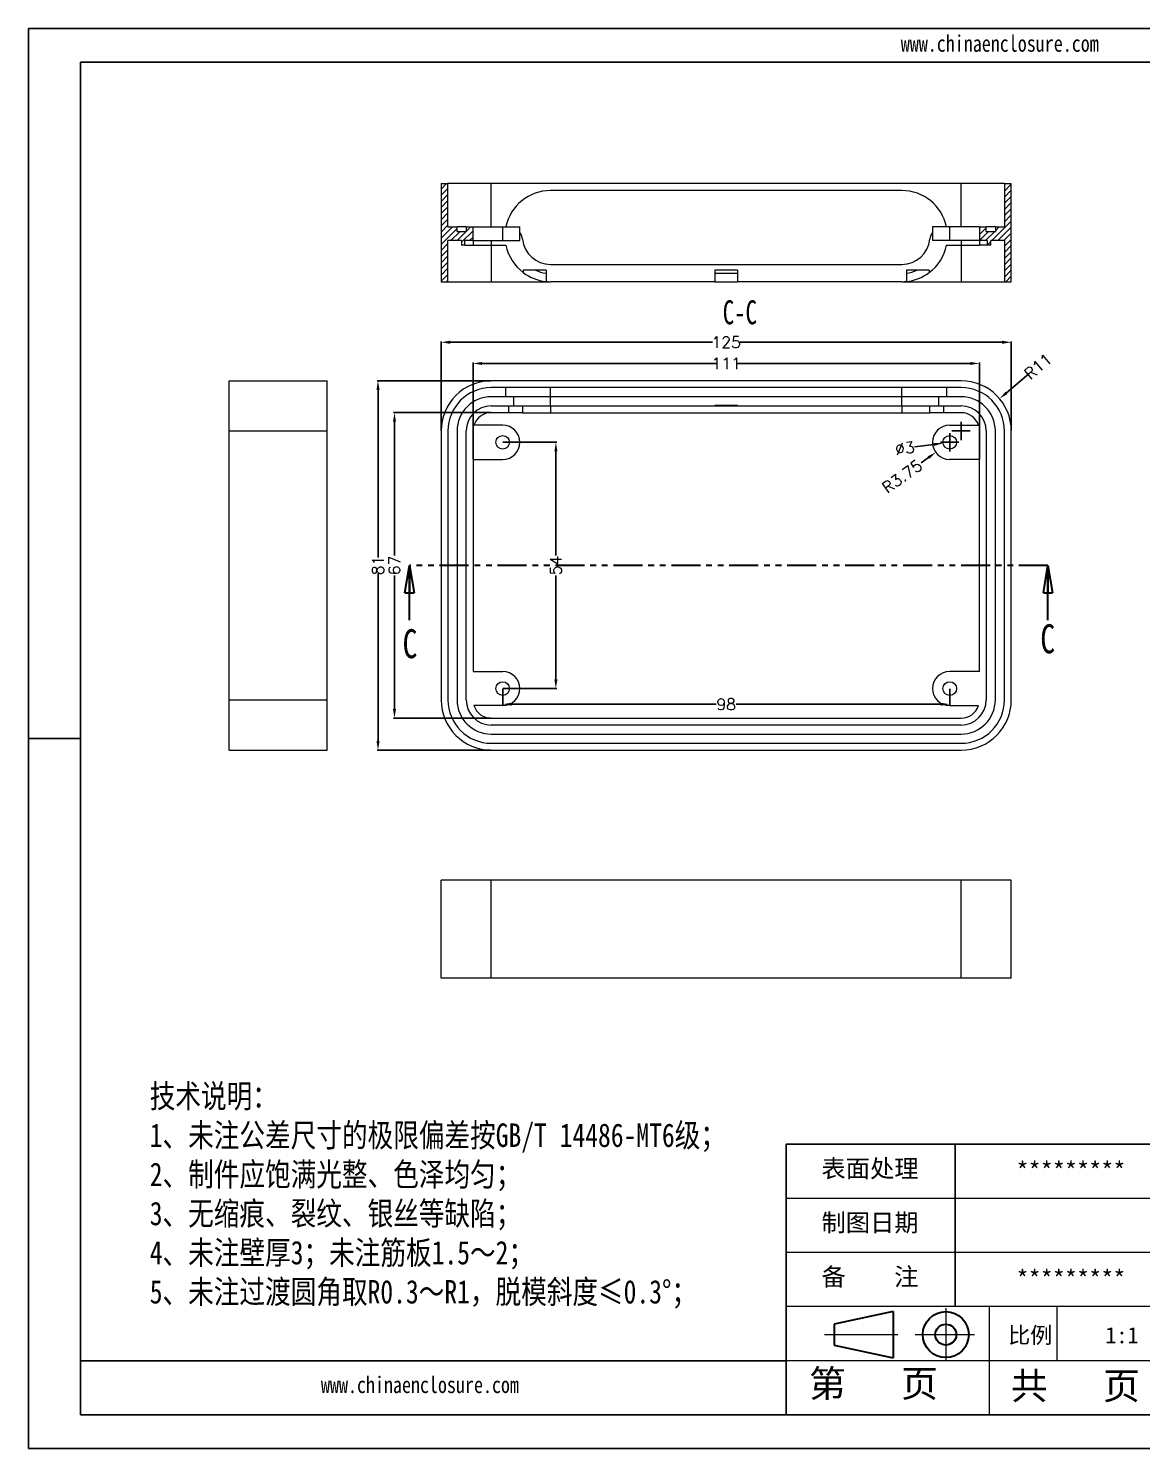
# Model space of a CAD drawing. Header units: inches. Extents: x 1135 to 2590, y 1089 to 1400.
# Drawn here: x 1134.8 to 1378.8, y 1088.5 to 1400 of the extents above; entities that cross this region are included whole.
import ezdxf

# ---------------------------------------------------------------- set-up
doc = ezdxf.new("R2010")
doc.units = ezdxf.units.IN
doc.linetypes.add('CENTER2', pattern=[28.575, 19.05, -3.175, 3.175, -3.175])
doc.linetypes.add('PHANTOM', pattern=[12.7, 6.35, -1.27, 1.27, -1.27, 1.27, -1.27])
doc.layers.add('文字', color=81, linetype='Continuous')
for name, color, linetype, lineweight in [('粗实线', 7, 'Continuous', 30), ('细实线', 3, 'Continuous', 9), ('细点划线', 2, 'CENTER2', 9)]:
    doc.layers.add(name, color=color, linetype=linetype, lineweight=lineweight)
doc.styles.add('SLDTEXTSTYLE0', font='TXT', dxfattribs={"width": 0.75})
doc.styles.add('SLDTEXTSTYLE3', font='TXT', dxfattribs={"width": 0.7})
doc.styles.get("Standard").update_dxf_attribs({"font": 'txt', "bigfont": 'gbcbig.shx'})
doc.styles.add('宋体', font='', dxfattribs={"width": 0.8, "height": 3.5})
doc.styles.get('宋体').set_extended_font_data('SimSun')
doc.dimstyles.new('2.5', dxfattribs={"dimtxt": 2.5, "dimasz": 2, "dimexe": 0.18, "dimexo": 0.0625, "dimgap": 0.09, "dimtad": 0, "dimzin": 12, "dimdsep": 46, "dimtxsty": 'Standard', "dimcen": 2, "dimclrd": 3, "dimclre": 3, "dimadec": 0, "dimazin": 0, "dimtfac": 1, "dimtofl": 0, "dimtmove": 0, "dimatfit": 3, "dimfxl": 1, "dimtolj": 1, "dimtzin": 0, "dimarcsym": 0})
pattern_1 = [(45, (-841.7872, -750.7792), (-0.6735192, 0.6735192), [])]

# ---------------------------------------------------------------- blocks, each defined once
blk = doc.blocks.new('_CLOSED')
at = {"color": 0, "linetype": 'ByBlock', "lineweight": -2}
for p, q in [((-1, 0.166667), (0, 0)), ((-1, 0.166667), (-1, -0.166667)), ((0, 0), (-1, -0.166667)), ((0, 0), (-1, 0))]:
    blk.add_line(p, q, dxfattribs=at)
blk = doc.blocks.new('*D113')
at = {"color": 3, "lineweight": -2}
for p, q in [((1236.18, 1322.71), (1211.23, 1322.71)), ((1211.41, 1320.71), (1211.41, 1283.96)), ((1211.41, 1243.71), (1211.41, 1280.45)), ((1236.18, 1241.71), (1211.23, 1241.71))]:
    blk.add_line(p, q, dxfattribs=at)
at = {"color": 3}
for points in [[(1211.08, 1320.71), (1211.75, 1320.71), (1211.41, 1322.71)], [(1211.08, 1243.71), (1211.75, 1243.71), (1211.41, 1241.71)]]:
    blk.add_solid(points, dxfattribs=at)
at = {"layer": 'Defpoints', "color": 0}
for p in [(1211.41, 1322.71), (1236.24, 1322.71), (1236.24, 1241.71)]:
    blk.add_point(p, dxfattribs=at)
at = {"color": 0, "insert": (1211.41, 1282.21), "char_height": 2.5, "attachment_point": 5, "rotation": 90}
blk.add_mtext('\\A1;81', dxfattribs=at)
blk = doc.blocks.new('*D114')
at = {"color": 3, "lineweight": -2}
for p, q in [((1225.24, 1311.77), (1225.24, 1331.33)), ((1227.24, 1331.15), (1284.74, 1331.15)), ((1348.24, 1331.15), (1290.75, 1331.15)), ((1350.24, 1311.77), (1350.24, 1331.33))]:
    blk.add_line(p, q, dxfattribs=at)
at = {"color": 3}
for points in [[(1227.24, 1331.48), (1227.24, 1330.81), (1225.24, 1331.15)], [(1348.24, 1331.48), (1348.24, 1330.81), (1350.24, 1331.15)]]:
    blk.add_solid(points, dxfattribs=at)
at = {"layer": 'Defpoints', "color": 0}
for p in [(1350.24, 1331.15), (1225.24, 1311.71), (1350.24, 1311.71)]:
    blk.add_point(p, dxfattribs=at)
at = {"color": 0, "insert": (1287.74, 1331.15), "char_height": 2.5, "attachment_point": 5}
blk.add_mtext('\\A1;125', dxfattribs=at)
blk = doc.blocks.new('*D115')
at = {"color": 3, "lineweight": -2}
for p, q in [((1232.24, 1305.52), (1232.24, 1326.69)), ((1234.24, 1326.51), (1285.57, 1326.51)), ((1341.24, 1326.51), (1289.92, 1326.51)), ((1343.24, 1305.52), (1343.24, 1326.69))]:
    blk.add_line(p, q, dxfattribs=at)
at = {"color": 3}
for points in [[(1234.24, 1326.84), (1234.24, 1326.17), (1232.24, 1326.51)], [(1341.24, 1326.84), (1341.24, 1326.17), (1343.24, 1326.51)]]:
    blk.add_solid(points, dxfattribs=at)
at = {"layer": 'Defpoints', "color": 0}
for p in [(1343.24, 1326.51), (1232.24, 1305.46), (1343.24, 1305.46)]:
    blk.add_point(p, dxfattribs=at)
at = {"color": 0, "insert": (1287.74, 1326.51), "char_height": 2.5, "attachment_point": 5}
blk.add_mtext('\\A1;111', dxfattribs=at)
blk = doc.blocks.new('*D116')
at = {"color": 3, "lineweight": -2}
for p, q in [((1236.18, 1315.71), (1214.84, 1315.71)), ((1215.02, 1313.71), (1215.02, 1284.38)), ((1215.02, 1250.71), (1215.02, 1280.03)), ((1236.18, 1248.71), (1214.84, 1248.71))]:
    blk.add_line(p, q, dxfattribs=at)
at = {"color": 3}
for points in [[(1214.69, 1313.71), (1215.36, 1313.71), (1215.02, 1315.71)], [(1214.69, 1250.71), (1215.36, 1250.71), (1215.02, 1248.71)]]:
    blk.add_solid(points, dxfattribs=at)
at = {"layer": 'Defpoints', "color": 0}
for p in [(1215.02, 1315.71), (1236.24, 1315.71), (1236.24, 1248.71)]:
    blk.add_point(p, dxfattribs=at)
at = {"color": 0, "insert": (1215.02, 1282.21), "char_height": 2.5, "attachment_point": 5, "rotation": 90}
blk.add_mtext('\\A1;67', dxfattribs=at)
blk = doc.blocks.new('*D117')
at = {"color": 3, "lineweight": -2}
for p, q in [((1238.81, 1309.21), (1250.58, 1309.21)), ((1250.4, 1307.21), (1250.4, 1284.38)), ((1250.4, 1257.21), (1250.4, 1280.03)), ((1238.81, 1255.21), (1250.58, 1255.21))]:
    blk.add_line(p, q, dxfattribs=at)
at = {"color": 3}
for points in [[(1250.07, 1307.21), (1250.74, 1307.21), (1250.4, 1309.21)], [(1250.07, 1257.21), (1250.74, 1257.21), (1250.4, 1255.21)]]:
    blk.add_solid(points, dxfattribs=at)
at = {"layer": 'Defpoints', "color": 0}
for p in [(1238.74, 1309.21), (1250.4, 1309.21), (1238.74, 1255.21)]:
    blk.add_point(p, dxfattribs=at)
at = {"color": 0, "insert": (1250.4, 1282.21), "char_height": 2.5, "attachment_point": 5, "rotation": 90}
blk.add_mtext('\\A1;54', dxfattribs=at)
blk = doc.blocks.new('*D118')
at = {"color": 3, "lineweight": -2}
for p, q in [((1238.74, 1255.14), (1238.74, 1251.59)), ((1336.74, 1255.14), (1336.74, 1251.59)), ((1240.74, 1251.77), (1285.57, 1251.77)), ((1334.74, 1251.77), (1289.92, 1251.77))]:
    blk.add_line(p, q, dxfattribs=at)
at = {"color": 3}
for points in [[(1240.74, 1252.1), (1240.74, 1251.43), (1238.74, 1251.77)], [(1334.74, 1252.1), (1334.74, 1251.43), (1336.74, 1251.77)]]:
    blk.add_solid(points, dxfattribs=at)
at = {"layer": 'Defpoints', "color": 0}
for p in [(1238.74, 1255.21), (1336.74, 1255.21), (1336.74, 1251.77)]:
    blk.add_point(p, dxfattribs=at)
at = {"color": 0, "insert": (1287.74, 1251.77), "char_height": 2.5, "attachment_point": 5}
blk.add_mtext('\\A1;98', dxfattribs=at)
blk = doc.blocks.new('*D119')
at = {"color": 3, "lineweight": -2}
for p, q in [((1354.12, 1324.19), (1349.2, 1320.06)), ((1337.24, 1311.71), (1341.24, 1311.71)), ((1339.24, 1309.71), (1339.24, 1313.71))]:
    blk.add_line(p, q, dxfattribs=at)
at = {"color": 3}
blk.add_solid([(1348.99, 1320.32), (1349.42, 1319.81), (1347.67, 1318.78)], dxfattribs=at)
at = {"layer": 'Defpoints', "color": 0}
for p in [(1347.67, 1318.78), (1339.24, 1311.71)]:
    blk.add_point(p, dxfattribs=at)
at = {"color": 0, "insert": (1356.11, 1325.86), "char_height": 2.5, "attachment_point": 5, "rotation": 40.0036}
blk.add_mtext('\\A1;R11', dxfattribs=at)
blk = doc.blocks.new('*D120')
at = {"color": 3, "lineweight": -2}
for p, q in [((1329.05, 1308.2), (1333.27, 1308.75)), ((1334.74, 1309.21), (1338.74, 1309.21)), ((1336.74, 1307.21), (1336.74, 1311.21))]:
    blk.add_line(p, q, dxfattribs=at)
at = {"color": 3}
blk.add_solid([(1333.23, 1309.08), (1333.32, 1308.42), (1335.26, 1309.01)], dxfattribs=at)
at = {"layer": 'Defpoints', "color": 0}
for p in [(1335.26, 1309.01), (1338.23, 1309.4)]:
    blk.add_point(p, dxfattribs=at)
at = {"color": 0, "insert": (1326.9, 1307.92), "char_height": 2.5, "attachment_point": 5, "rotation": 7.4616}
blk.add_mtext('\\A1;∅3', dxfattribs=at)
blk = doc.blocks.new('*D121')
at = {"color": 3, "lineweight": -2}
for p, q in [((1334.74, 1309.21), (1338.74, 1309.21)), ((1336.74, 1307.21), (1336.74, 1311.21)), ((1330.45, 1304.69), (1332.07, 1305.85))]:
    blk.add_line(p, q, dxfattribs=at)
at = {"color": 3}
blk.add_solid([(1331.88, 1306.13), (1332.27, 1305.58), (1333.7, 1307.02)], dxfattribs=at)
at = {"layer": 'Defpoints', "color": 0}
for p in [(1336.74, 1309.21), (1333.7, 1307.02)]:
    blk.add_point(p, dxfattribs=at)
at = {"color": 0, "insert": (1326.31, 1301.72), "char_height": 2.5, "attachment_point": 5, "rotation": 35.6583}
blk.add_mtext('\\A1;R3.75', dxfattribs=at)

msp = doc.modelspace()

# ---------------------------------------------------------------- hatches: boundary and pattern name
at = {"linetype": 'Continuous', "lineweight": 0}
h = msp.add_hatch(dxfattribs=at)
h.set_pattern_fill('ANSI31', color=4, scale=0.3, style=0)
h.set_pattern_definition(pattern_1)
h.paths.add_polyline_path([(1226.744, 1365.935), (1225.244, 1365.935), (1225.244, 1344.435), (1226.744, 1344.435), (1226.744, 1353.435), (1229.744, 1353.435), (1229.744, 1352.435), (1230.444, 1352.435), (1230.444, 1353.435), (1232.244, 1353.435), (1232.244, 1356.435), (1230.744, 1356.435), (1230.744, 1355.435), (1228.744, 1355.435), (1228.744, 1356.435), (1226.744, 1356.435)], flags=0)
h = msp.add_hatch(dxfattribs=at)
h.set_pattern_fill('ANSI31', color=4, scale=0.3, style=0)
h.set_pattern_definition(pattern_1)
h.paths.add_polyline_path([(1350.244, 1365.935), (1348.744, 1365.935), (1348.744, 1356.435), (1346.744, 1356.435), (1346.744, 1355.435), (1344.744, 1355.435), (1344.744, 1356.435), (1343.244, 1356.435), (1343.244, 1353.435), (1345.044, 1353.435), (1345.044, 1352.435), (1345.744, 1352.435), (1345.744, 1353.435), (1348.744, 1353.435), (1348.744, 1344.435), (1350.244, 1344.435)], flags=0)

# ---------------------------------------------------------------- linework, layer by layer
for p, q in [((1134.772, 1399.984), (1575.284, 1399.984)), ((1134.772, 1399.984), (1134.772, 1088.511)), ((1146.171, 1392.568), (1567.868, 1392.568)), ((1146.171, 1392.568), (1146.171, 1095.927)), ((1146.171, 1244.248), (1134.772, 1244.248)), ((1134.772, 1232.712), (1134.772, 1088.511)), ((1389.883, 1155.256), (1300.891, 1155.256)), ((1300.891, 1095.927), (1300.891, 1155.256)), ((1337.971, 1119.659), (1337.971, 1155.256)), ((1300.891, 1107.793), (1146.171, 1107.793)), ((1146.171, 1095.927), (1567.868, 1095.927)), ((1134.772, 1088.511), (1575.284, 1088.511)), ((1134.772, 1088.511), (1338.713, 1088.511))]:
    msp.add_line(p, q)
at = {"color": 7, "linetype": 'Continuous', "lineweight": 15}
for p, q in [((1225.244, 1365.935), (1225.244, 1344.435)), ((1225.244, 1365.935), (1226.744, 1365.935)), ((1226.744, 1356.435), (1226.744, 1365.935)), ((1236.244, 1365.935), (1226.744, 1365.935)), ((1236.244, 1356.435), (1236.244, 1365.935)), ((1339.244, 1365.935), (1236.244, 1365.935)), ((1326.244, 1364.435), (1249.244, 1364.435)), ((1339.244, 1356.435), (1339.244, 1365.935)), ((1348.744, 1365.935), (1339.244, 1365.935)), ((1348.744, 1365.935), (1348.744, 1356.435)), ((1348.744, 1365.935), (1350.244, 1365.935)), ((1350.244, 1344.435), (1350.244, 1365.935)), ((1226.744, 1356.435), (1228.744, 1356.435)), ((1228.744, 1355.435), (1228.744, 1356.435)), ((1230.744, 1356.435), (1228.744, 1356.435)), ((1228.744, 1355.435), (1230.744, 1355.435)), ((1230.744, 1356.435), (1230.744, 1355.435)), ((1230.744, 1356.435), (1232.244, 1356.435)), ((1232.244, 1353.435), (1232.244, 1356.435)), ((1232.244, 1356.435), (1238.744, 1356.435)), ((1238.744, 1353.435), (1238.744, 1356.435)), ((1238.744, 1356.435), (1242.494, 1356.435)), ((1242.494, 1353.435), (1242.494, 1356.435)), ((1332.994, 1356.435), (1332.994, 1353.435)), ((1336.744, 1356.435), (1332.994, 1356.435)), ((1336.744, 1353.435), (1336.744, 1356.435)), ((1343.244, 1356.435), (1336.744, 1356.435)), ((1343.244, 1356.435), (1343.244, 1353.435)), ((1343.244, 1356.435), (1344.744, 1356.435)), ((1344.744, 1355.435), (1344.744, 1356.435)), ((1346.744, 1356.435), (1344.744, 1356.435)), ((1344.744, 1355.435), (1346.744, 1355.435)), ((1346.744, 1356.435), (1346.744, 1355.435)), ((1346.744, 1356.435), (1348.744, 1356.435)), ((1229.744, 1353.435), (1226.744, 1353.435)), ((1226.744, 1344.435), (1226.744, 1353.435)), ((1229.744, 1353.435), (1229.744, 1352.435)), ((1230.444, 1352.435), (1229.744, 1352.435)), ((1232.244, 1353.435), (1230.444, 1353.435)), ((1230.444, 1352.435), (1230.444, 1353.435)), ((1230.444, 1352.435), (1232.244, 1352.435)), ((1232.244, 1353.435), (1232.244, 1352.435)), ((1232.244, 1353.435), (1238.744, 1353.435)), ((1232.244, 1352.435), (1236.244, 1352.435)), ((1236.244, 1352.435), (1239.446, 1352.435)), ((1238.744, 1353.435), (1242.494, 1353.435)), ((1336.744, 1353.435), (1332.994, 1353.435)), ((1336.042, 1352.435), (1339.244, 1352.435)), ((1343.244, 1353.435), (1336.744, 1353.435)), ((1339.244, 1352.435), (1343.244, 1352.435)), ((1345.044, 1353.435), (1343.244, 1353.435)), ((1343.244, 1353.435), (1343.244, 1352.435)), ((1345.044, 1352.435), (1343.244, 1352.435)), ((1345.044, 1352.435), (1345.044, 1353.435)), ((1345.744, 1352.435), (1345.044, 1352.435)), ((1348.744, 1353.435), (1345.744, 1353.435)), ((1345.744, 1352.435), (1345.744, 1353.435)), ((1348.744, 1353.435), (1348.744, 1344.435)), ((1248.244, 1346.935), (1243.244, 1346.935)), ((1243.244, 1346.935), (1243.244, 1346.435)), ((1248.244, 1346.935), (1248.244, 1344.485)), ((1249.244, 1348.235), (1326.244, 1348.235)), ((1290.244, 1346.935), (1285.244, 1346.935)), ((1285.244, 1346.935), (1285.244, 1344.435)), ((1290.244, 1346.235), (1285.244, 1346.235)), ((1290.244, 1346.935), (1290.244, 1344.435)), ((1332.244, 1346.935), (1327.244, 1346.935)), ((1327.244, 1346.935), (1327.244, 1344.485)), ((1332.244, 1346.935), (1332.244, 1346.435)), ((1225.244, 1344.435), (1226.744, 1344.435)), ((1226.744, 1344.435), (1236.244, 1344.435)), ((1236.244, 1344.435), (1249.244, 1344.435)), ((1285.244, 1344.435), (1249.244, 1344.435)), ((1285.244, 1344.435), (1290.244, 1344.435)), ((1326.244, 1344.435), (1290.244, 1344.435)), ((1326.244, 1344.435), (1339.244, 1344.435)), ((1339.244, 1344.435), (1348.744, 1344.435)), ((1348.744, 1344.435), (1350.244, 1344.435)), ((1178.779, 1311.707), (1178.779, 1322.707)), ((1178.779, 1322.707), (1200.279, 1322.707)), ((1200.279, 1311.707), (1200.279, 1322.707)), ((1339.244, 1322.707), (1236.244, 1322.707)), ((1339.244, 1321.207), (1236.244, 1321.207)), ((1239.446, 1319.207), (1239.446, 1321.207)), ((1249.244, 1319.207), (1249.244, 1321.207)), ((1326.244, 1319.207), (1326.244, 1321.207)), ((1336.042, 1321.207), (1336.042, 1319.207)), ((1239.446, 1319.207), (1236.244, 1319.207)), ((1249.244, 1319.207), (1239.446, 1319.207)), ((1241.105, 1319.207), (1241.105, 1317.207)), ((1326.244, 1319.207), (1249.244, 1319.207)), ((1249.244, 1317.207), (1249.244, 1319.207)), ((1336.042, 1319.207), (1326.244, 1319.207)), ((1326.244, 1317.207), (1326.244, 1319.207)), ((1334.383, 1317.207), (1334.383, 1319.207)), ((1339.244, 1319.207), (1336.042, 1319.207)), ((1236.244, 1317.207), (1240.099, 1317.207)), ((1240.099, 1315.707), (1236.244, 1315.707)), ((1240.099, 1315.707), (1240.099, 1317.207)), ((1240.099, 1317.207), (1243.081, 1317.207)), ((1243.081, 1315.707), (1240.099, 1315.707)), ((1243.081, 1317.207), (1243.081, 1315.707)), ((1243.081, 1317.207), (1249.244, 1317.207)), ((1243.081, 1315.707), (1249.244, 1315.707)), ((1249.244, 1317.207), (1249.244, 1315.707)), ((1249.244, 1317.207), (1326.244, 1317.207)), ((1249.244, 1315.707), (1326.244, 1315.707)), ((1290.244, 1317.307), (1285.244, 1317.307)), ((1285.244, 1317.307), (1285.244, 1317.207)), ((1290.244, 1317.207), (1290.244, 1317.307)), ((1326.244, 1317.207), (1326.244, 1315.707)), ((1326.244, 1317.207), (1332.407, 1317.207)), ((1326.244, 1315.707), (1332.407, 1315.707)), ((1332.407, 1315.707), (1332.407, 1317.207)), ((1332.407, 1317.207), (1335.39, 1317.207)), ((1335.39, 1315.707), (1332.407, 1315.707)), ((1335.39, 1317.207), (1335.39, 1315.707)), ((1335.39, 1317.207), (1339.244, 1317.207)), ((1339.244, 1315.707), (1335.39, 1315.707)), ((1178.779, 1311.707), (1200.279, 1311.707)), ((1178.779, 1252.707), (1178.779, 1311.707)), ((1200.279, 1252.707), (1200.279, 1311.707)), ((1225.244, 1311.707), (1225.244, 1252.707)), ((1226.744, 1311.707), (1226.744, 1252.707)), ((1228.744, 1311.707), (1228.744, 1252.707)), ((1230.744, 1252.707), (1230.744, 1311.707)), ((1238.744, 1312.957), (1232.444, 1312.957)), ((1336.744, 1312.957), (1343.044, 1312.957)), ((1344.744, 1311.707), (1344.744, 1252.707)), ((1346.744, 1252.707), (1346.744, 1311.707)), ((1348.744, 1252.707), (1348.744, 1311.707)), ((1350.244, 1252.707), (1350.244, 1311.707)), ((1232.244, 1305.457), (1238.744, 1305.457)), ((1232.244, 1305.457), (1232.244, 1258.957)), ((1343.244, 1305.457), (1336.744, 1305.457)), ((1343.244, 1258.957), (1343.244, 1305.457)), ((1232.244, 1258.957), (1238.744, 1258.957)), ((1343.244, 1258.957), (1336.744, 1258.957)), ((1178.779, 1241.707), (1178.779, 1252.707)), ((1178.779, 1252.707), (1200.279, 1252.707)), ((1200.279, 1241.707), (1200.279, 1252.707)), ((1238.744, 1251.457), (1232.444, 1251.457)), ((1336.744, 1251.457), (1343.044, 1251.457)), ((1236.244, 1248.707), (1339.244, 1248.707)), ((1339.244, 1247.207), (1236.244, 1247.207)), ((1236.244, 1245.207), (1339.244, 1245.207)), ((1236.244, 1243.207), (1339.244, 1243.207)), ((1178.779, 1241.707), (1200.279, 1241.707)), ((1236.244, 1241.707), (1339.244, 1241.707)), ((1225.244, 1191.678), (1225.244, 1213.178)), ((1236.244, 1213.178), (1225.244, 1213.178)), ((1236.244, 1191.678), (1236.244, 1213.178)), ((1339.244, 1213.178), (1236.244, 1213.178)), ((1339.244, 1191.678), (1339.244, 1213.178)), ((1350.244, 1213.178), (1339.244, 1213.178)), ((1350.244, 1191.678), (1350.244, 1213.178)), ((1236.244, 1191.678), (1225.244, 1191.678)), ((1339.244, 1191.678), (1236.244, 1191.678)), ((1350.244, 1191.678), (1339.244, 1191.678))]:
    msp.add_line(p, q, dxfattribs=at)
at = {"color": 8, "linetype": 'Continuous', "lineweight": 15}
for p, q in [((1236.244, 1353.435), (1236.244, 1352.435)), ((1236.244, 1352.435), (1236.244, 1344.435)), ((1339.244, 1353.435), (1339.244, 1352.435)), ((1339.244, 1352.435), (1339.244, 1344.435))]:
    msp.add_line(p, q, dxfattribs=at)
at = {"color": 1, "linetype": 'PHANTOM', "lineweight": 30}
msp.add_line((1358.276, 1282.207), (1218.32, 1282.207), dxfattribs=at)
at = {"color": 7, "linetype": 'Continuous', "lineweight": 30}
for p, q in [((1218.32, 1270.207), (1218.32, 1282.207)), ((1358.276, 1270.207), (1358.276, 1282.207))]:
    msp.add_line(p, q, dxfattribs=at)
at = {"color": 7, "linetype": 'Continuous', "lineweight": 15}
for centre in [(1238.744, 1309.207), (1336.744, 1309.207), (1238.744, 1255.207), (1336.744, 1255.207)]:
    msp.add_circle(centre, 1.5, dxfattribs=at)
for centre, radius, start, end in [((1249.244, 1354.435), 10, 90, 168.46304), ((1326.244, 1354.435), 10, 11.53696, 90), ((1240.099, 1353.435), 3, 6.24013, 37.01319), ((1335.39, 1353.435), 3, 142.98681, 173.75987), ((1249.244, 1354.435), 10, 191.53696, 233.1301), ((1249.244, 1354.435), 6.2, 186.24013, 270), ((1326.244, 1354.435), 6.2, 270, 353.75987), ((1326.244, 1354.435), 10, 306.8699, 348.46304), ((1249.244, 1354.435), 10, 233.1301, 264.26083), ((1249.244, 1354.435), 8.2, 246.15382, 262.99527), ((1326.244, 1354.435), 8.2, 277.00473, 293.84618), ((1326.244, 1354.435), 10, 275.73917, 306.8699), ((1249.244, 1354.435), 10, 264.26083, 270), ((1326.244, 1354.435), 10, 270, 275.73917), ((1236.244, 1311.707), 11, 90, 180), ((1236.244, 1311.707), 9.5, 90, 180), ((1339.244, 1311.707), 11, 0, 90), ((1339.244, 1311.707), 9.5, 0, 90), ((1236.244, 1311.707), 7.5, 90, 180), ((1339.244, 1311.707), 7.5, 0, 90), ((1236.244, 1311.707), 5.5, 90, 180), ((1236.244, 1311.707), 4, 90, 161.79004), ((1339.244, 1311.707), 5.5, 0, 90), ((1339.244, 1311.707), 4, 18.20996, 90), ((1238.744, 1309.207), 3.75, 270, 90), ((1336.744, 1309.207), 3.75, 90, 270), ((1238.744, 1255.207), 3.75, 270, 90), ((1336.744, 1255.207), 3.75, 90, 270), ((1236.244, 1252.707), 11, 180, 270), ((1236.244, 1252.707), 9.5, 180, 270), ((1236.244, 1252.707), 7.5, 180, 270), ((1236.244, 1252.707), 5.5, 180, 270), ((1339.244, 1252.707), 9.5, 270, 0), ((1339.244, 1252.707), 11, 270, 0), ((1339.244, 1252.707), 5.5, 270, 0), ((1339.244, 1252.707), 7.5, 270, 0), ((1236.244, 1252.707), 4, 198.20996, 270), ((1339.244, 1252.707), 4, 270, 341.79004)]:
    msp.add_arc(centre, radius, start, end, dxfattribs=at)
at = {"layer": '粗实线', "color": 7}
for p, q in [((1324.342, 1118.548), (1311.377, 1115.8)), ((1324.342, 1118.548), (1324.342, 1108.388)), ((1311.377, 1115.8), (1311.377, 1111.215)), ((1311.377, 1111.215), (1324.342, 1108.388))]:
    msp.add_line(p, q, dxfattribs=at)
for radius in [5.041, 2.293]:
    msp.add_circle((1335.881, 1113.508), radius, dxfattribs=at)
at = {"layer": '细实线', "color": 7}
for p, q in [((1389.883, 1143.39), (1300.891, 1143.39)), ((1389.883, 1131.524), (1300.891, 1131.524)), ((1567.868, 1119.659), (1300.891, 1119.659)), ((1345.387, 1119.659), (1345.387, 1095.927)), ((1360.219, 1119.659), (1360.219, 1107.793)), ((1389.883, 1107.793), (1300.891, 1107.793))]:
    msp.add_line(p, q, dxfattribs=at)
at = {"layer": '细点划线', "color": 7}
for p, q in [((1335.881, 1119.31), (1335.881, 1107.793)), ((1309.31, 1113.508), (1325.335, 1113.508)), ((1329.139, 1113.508), (1342.167, 1113.508))]:
    msp.add_line(p, q, dxfattribs=at)

# ---------------------------------------------------------------- block references
at = {"color": 7, "linetype": 'Continuous', "lineweight": 30, "xscale": 6, "yscale": 6, "rotation": 90}
for p in [(1218.32, 1282.207), (1358.276, 1282.207)]:
    msp.add_blockref('_CLOSED', p, dxfattribs=at)

# ---------------------------------------------------------------- texts
at = {"color": 0, "linetype": 'Continuous', "lineweight": 0, "insert": (1290.74, 1340.348), "char_height": 5.25, "attachment_point": 2, "style": 'SLDTEXTSTYLE3'}
msp.add_mtext('C-C', dxfattribs=at)
at = {"color": 7, "linetype": 'Continuous', "char_height": 6.35, "attachment_point": 1, "style": 'SLDTEXTSTYLE0'}
for insert in [(1216.797, 1268.217), (1356.606, 1269.297)]:
    msp.add_mtext('C', dxfattribs=dict(at, insert=insert))
at = {"char_height": 3.90222, "width": 2217.82526, "attachment_point": 1}
for s, insert in [('{\\fSimHei|b0|i0|c134|p49;表面处理}', (1308.629, 1151.888)), ('{\\fSimHei|b0|i0|c134|p49;*********}', (1351.369, 1151.386)), ('{\\fSimHei|b0|i0|c134|p49;制图日期}', (1308.629, 1140.022)), ('{\\fSimHei|b0|i0|c134|p49;备    注}', (1308.629, 1128.157)), ('{\\fSimHei|b0|i0|c134|p49;*********}', (1351.369, 1127.655))]:
    msp.add_mtext(s, dxfattribs=dict(at, insert=insert))
at = {"layer": '文字', "color": 0, "attachment_point": 1, "style": '宋体'}
for s, insert, char_height, width in [('www.chinaenclosure.com', (1326.011, 1398.489), 3.62561, 63.69851), ('{\\H1.111x;技术说明：\\P1、未注公差尺寸的极限偏差按GB/T 14486-MT6级；\\P2、制件应饱满光整、色泽均匀；\\P3、无缩痕、裂纹、银丝等缺陷；\\P4、未注壁厚3；未注筋板1.5～2；\\P5、未注过渡圆角取R0.3～R1，脱模斜度≤0.3%%D；}', (1161.368, 1168.405), 4.63501, 168.82279), ('www.chinaenclosure.com', (1198.9, 1104.321), 3.62561, 63.69851)]:
    msp.add_mtext(s, dxfattribs=dict(at, insert=insert, char_height=char_height, width=width))
at = {"layer": '细实线', "color": 7, "attachment_point": 1}
for s, insert, char_height, width in [('{\\fSimSun|b0|i0|c134|p54;比例}', (1349.54, 1115.165), 3.55969, 15.62594), ('{\\fSimSun|b0|i0|c134|p54;1:1}', (1370.861, 1115.165), 3.55969, 15.62594), ('{\\fSimSun|b0|i0|c134|p54;第   页}', (1305.883, 1105.754), 5.93282, 44.49614), ('{\\fSimSun|b0|i0|c134|p54; 共   页}', (1346.113, 1105.249), 5.93282, 44.49614)]:
    msp.add_mtext(s, dxfattribs=dict(at, insert=insert, char_height=char_height, width=width))

# ---------------------------------------------------------------- dimensions: what is measured, and where the dimension line sits
for base, p1, p2, picture, middle in [((1350.244, 1331.147), (1225.244, 1311.707), (1350.244, 1311.707), '*D114', (1287.744, 1331.147)), ((1343.244, 1326.506), (1232.244, 1305.457), (1343.244, 1305.457), '*D115', (1287.744, 1326.506)), ((1336.744, 1251.766), (1238.744, 1255.207), (1336.744, 1255.207), '*D118', (1287.744, 1251.766))]:
    dim = msp.add_linear_dim(base=base, p1=p1, p2=p2, dimstyle='2.5')
    dim.commit()
    dim.dimension.update_dxf_attribs({"geometry": picture, "text_midpoint": middle})
dim = msp.add_radius_dim(center=(1339.244, 1311.707), mpoint=(1347.67, 1318.778), dimstyle='2.5')
dim.commit()
dim.dimension.update_dxf_attribs({"geometry": '*D119', "text_midpoint": (1356.105, 1325.857), "dimtype": 164})
for base, p1, p2, picture, middle in [((1211.413, 1322.707), (1236.244, 1241.707), (1236.244, 1322.707), '*D113', (1211.413, 1282.207)), ((1215.023, 1315.707), (1236.244, 1248.707), (1236.244, 1315.707), '*D116', (1215.023, 1282.207)), ((1250.402, 1309.207), (1238.744, 1255.207), (1238.744, 1309.207), '*D117', (1250.402, 1282.207))]:
    dim = msp.add_linear_dim(base=base, p1=p1, p2=p2, angle=90, dimstyle='2.5')
    dim.commit()
    dim.dimension.update_dxf_attribs({"geometry": picture, "text_midpoint": middle})
dim = msp.add_radius_dim(center=(1336.744, 1309.207), mpoint=(1333.697, 1307.021), dimstyle='2.5')
dim.commit()
dim.dimension.update_dxf_attribs({"geometry": '*D121', "text_midpoint": (1326.311, 1301.722)})
dim = msp.add_diameter_dim_2p(p1=(1338.231, 1309.401), p2=(1335.257, 1309.012), dimstyle='2.5')
dim.commit()
dim.dimension.update_dxf_attribs({"geometry": '*D120', "text_midpoint": (1326.897, 1307.917), "dimtype": 163})

doc.saveas('drawing.dxf')
